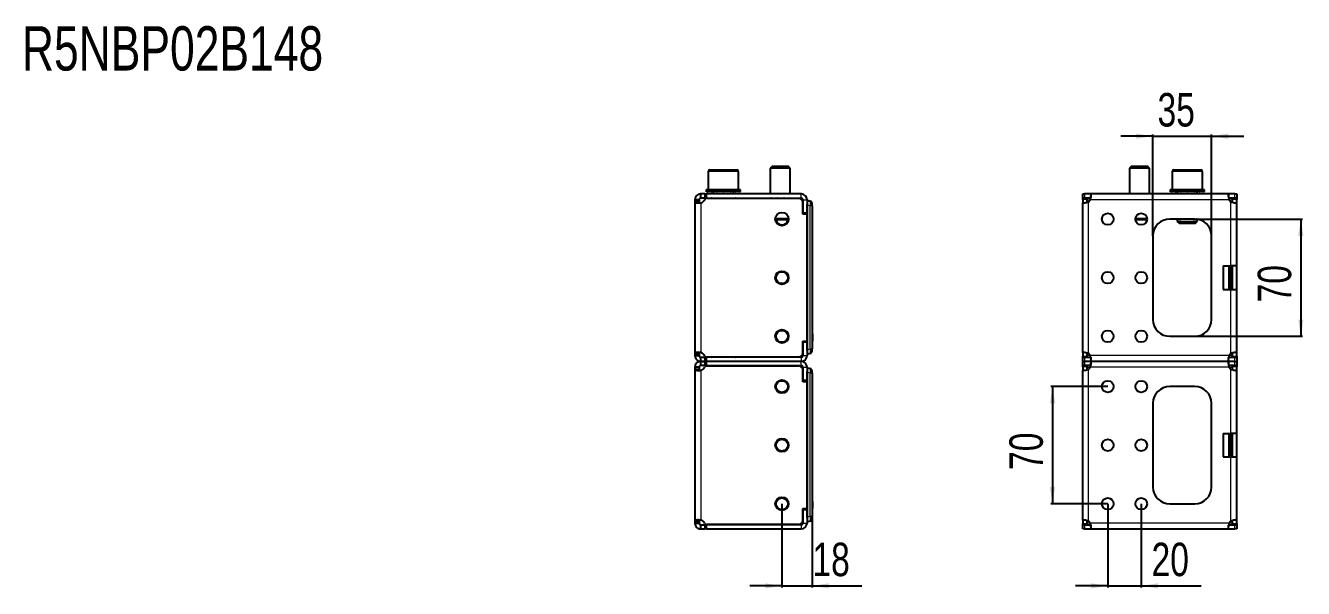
# Model space of a CAD drawing. Header units: millimetres. Extents: x 0 to 3941, y -608 to 590.
# Drawn here: x 1909 to 2673, y 254 to 590 of the extents above; entities that cross this region are included whole.
import ezdxf

# ---------------------------------------------------------------- set-up
doc = ezdxf.new("R2010")
doc.units = ezdxf.units.MM
doc.layers.add('FORMAT', color=7, linetype='Continuous')
doc.styles.add('SLDTEXTSTYLE0', font='TXT', dxfattribs={"width": 0.75})
doc.dimstyles.new('SLDDIMSTYLE0', dxfattribs={"dimtxt": 20, "dimasz": 10, "dimexe": 0, "dimexo": 0.0625, "dimgap": 5, "dimtad": 2, "dimdec": 1, "dimrnd": 1e-09, "dimzin": 12, "dimdsep": 46, "dimtxsty": 'SLDTEXTSTYLE0', "dimsah": 1, "dimcen": 0.09, "dimadec": 0, "dimazin": 3, "dimtfac": 1, "dimtofl": 0, "dimtmove": 0, "dimatfit": 3, "dimfxl": 0, "dimfrac": 2, "dimtolj": 1, "dimtzin": 12, "dimarcsym": 0})
doc.dimstyles.new('SLDDIMSTYLE1', dxfattribs={"dimtxt": 20, "dimasz": 10, "dimexe": 0, "dimexo": 0.0625, "dimgap": 5, "dimtad": 2, "dimdec": 1, "dimrnd": 1e-09, "dimzin": 12, "dimdsep": 46, "dimtxsty": 'SLDTEXTSTYLE0', "dimsah": 1, "dimcen": 0.09, "dimadec": 0, "dimazin": 3, "dimtfac": 1, "dimtmove": 0, "dimatfit": 0, "dimfxl": 0, "dimfrac": 2, "dimtolj": 1, "dimtzin": 12, "dimarcsym": 0})

# ---------------------------------------------------------------- blocks, each defined once
blk = doc.blocks.new('_D_4')
at = {"layer": 'FORMAT'}
for p, q in [((2360.97, 304.38), (2360.97, 254.38)), ((2378.97, 299.63), (2378.97, 254.38)), ((2360.97, 255.38), (2341.73, 255.38)), ((2360.97, 255.38), (2378.97, 255.38)), ((2378.97, 255.38), (2408.74, 255.38))]:
    blk.add_line(p, q, dxfattribs=at)
for points in [[(2360.97, 255.38), (2350.97, 256.92), (2350.97, 253.85)], [(2378.97, 255.38), (2388.97, 253.85), (2388.97, 256.92)]]:
    blk.add_solid(points, dxfattribs=at)
at = {"layer": 'FORMAT', "insert": (2379.19, 281.17), "char_height": 20, "attachment_point": 1, "style": 'SLDTEXTSTYLE0'}
blk.add_mtext('18', dxfattribs=at)
blk = doc.blocks.new('_D_7')
at = {"layer": 'FORMAT'}
for p, q in [((2607.63, 474.39), (2671.97, 474.39)), ((2670.97, 474.39), (2670.97, 404.39)), ((2607.63, 404.39), (2671.97, 404.39))]:
    blk.add_line(p, q, dxfattribs=at)
for points in [[(2670.97, 474.39), (2669.43, 464.39), (2672.51, 464.39)], [(2670.97, 404.39), (2672.51, 414.39), (2669.43, 414.39)]]:
    blk.add_solid(points, dxfattribs=at)
at = {"layer": 'FORMAT', "insert": (2645.19, 424.61), "char_height": 20, "attachment_point": 1, "rotation": 90, "style": 'SLDTEXTSTYLE0'}
blk.add_mtext('70', dxfattribs=at)
blk = doc.blocks.new('_D_8')
at = {"layer": 'FORMAT'}
for p, q in [((2582.62, 523.89), (2563.39, 523.89)), ((2582.62, 464.4), (2582.62, 524.89)), ((2582.62, 523.89), (2617.62, 523.89)), ((2617.62, 464.4), (2617.62, 524.89)), ((2617.62, 523.89), (2636.85, 523.89))]:
    blk.add_line(p, q, dxfattribs=at)
for points in [[(2582.62, 523.89), (2572.62, 525.43), (2572.62, 522.35)], [(2617.62, 523.89), (2627.62, 522.35), (2627.62, 525.43)]]:
    blk.add_solid(points, dxfattribs=at)
at = {"layer": 'FORMAT', "insert": (2585.34, 549.67), "char_height": 20, "attachment_point": 1, "style": 'SLDTEXTSTYLE0'}
blk.add_mtext('35', dxfattribs=at)
blk = doc.blocks.new('_D_9')
at = {"layer": 'FORMAT'}
for p, q in [((2555.62, 304.38), (2555.62, 254.38)), ((2575.62, 304.38), (2575.62, 254.38)), ((2555.62, 255.38), (2536.39, 255.38)), ((2555.62, 255.38), (2575.62, 255.38)), ((2575.62, 255.38), (2611.33, 255.38))]:
    blk.add_line(p, q, dxfattribs=at)
for points in [[(2555.62, 255.38), (2545.62, 256.92), (2545.62, 253.85)], [(2575.62, 255.38), (2585.62, 253.85), (2585.62, 256.92)]]:
    blk.add_solid(points, dxfattribs=at)
at = {"layer": 'FORMAT', "insert": (2581.78, 281.17), "char_height": 20, "attachment_point": 1, "style": 'SLDTEXTSTYLE0'}
blk.add_mtext('20', dxfattribs=at)
blk = doc.blocks.new('_D_10')
at = {"layer": 'FORMAT'}
for p, q in [((2555.61, 374.39), (2521.61, 374.39)), ((2522.61, 374.39), (2522.61, 304.39)), ((2555.61, 304.39), (2521.61, 304.39))]:
    blk.add_line(p, q, dxfattribs=at)
for points in [[(2522.61, 374.39), (2521.07, 364.39), (2524.15, 364.39)], [(2522.61, 304.39), (2524.15, 314.39), (2521.07, 314.39)]]:
    blk.add_solid(points, dxfattribs=at)
at = {"layer": 'FORMAT', "insert": (2496.83, 324.61), "char_height": 20, "attachment_point": 1, "rotation": 90, "style": 'SLDTEXTSTYLE0'}
blk.add_mtext('70', dxfattribs=at)

msp = doc.modelspace()

# ---------------------------------------------------------------- linework, layer by layer
at = {"color": 7, "linetype": 'Continuous', "lineweight": 25}
for p, q in [((2317.97, 503.89), (2333.97, 503.89)), ((2355.04, 505.89), (2353.97, 504.82)), ((2353.97, 504.82), (2353.97, 489.39)), ((2365.97, 504.82), (2353.97, 504.82)), ((2364.89, 505.89), (2355.04, 505.89)), ((2365.97, 504.82), (2364.89, 505.89)), ((2365.97, 489.39), (2365.97, 504.82)), ((2569.69, 505.89), (2568.62, 504.82)), ((2568.62, 504.82), (2568.62, 489.39)), ((2580.62, 504.82), (2568.62, 504.82)), ((2579.54, 505.89), (2569.69, 505.89)), ((2580.62, 504.82), (2579.54, 505.89)), ((2580.62, 489.39), (2580.62, 504.82)), ((2595.12, 503.89), (2602.93, 503.89)), ((2602.93, 503.89), (2611.12, 503.89)), ((2316.97, 502.89), (2316.97, 491.89)), ((2334.97, 491.89), (2334.97, 502.89)), ((2594.12, 502.89), (2594.12, 491.89)), ((2612.12, 491.89), (2612.12, 502.89)), ((2312.47, 486.89), (2312.47, 489.39)), ((2314.87, 489.39), (2312.47, 489.39)), ((2314.87, 489.39), (2314.87, 486.89)), ((2314.87, 489.39), (2315.87, 489.39)), ((2315.72, 491.89), (2315.72, 490.89)), ((2315.72, 491.89), (2315.72, 491.64)), ((2316.52, 491.89), (2315.72, 491.89)), ((2315.72, 491.89), (2315.72, 491.89)), ((2315.72, 490.89), (2315.72, 491.14)), ((2316.52, 490.89), (2315.72, 490.89)), ((2315.72, 490.89), (2315.72, 490.89)), ((2372.47, 489.39), (2315.87, 489.39)), ((2316.52, 491.89), (2316.62, 491.89)), ((2316.52, 490.89), (2316.62, 490.89)), ((2316.62, 491.89), (2316.62, 491.64)), ((2318.75, 491.89), (2316.62, 491.89)), ((2316.62, 490.89), (2316.62, 491.14)), ((2318.75, 490.89), (2316.62, 490.89)), ((2318.75, 491.89), (2318.93, 491.89)), ((2318.75, 490.89), (2318.93, 490.89)), ((2318.93, 491.89), (2318.93, 491.64)), ((2322.09, 491.89), (2318.93, 491.89)), ((2318.93, 490.89), (2318.93, 491.14)), ((2322.09, 490.89), (2318.93, 490.89)), ((2319.97, 490.89), (2319.97, 489.39)), ((2322.09, 491.89), (2322.32, 491.89)), ((2322.09, 490.89), (2322.32, 490.89)), ((2322.32, 491.89), (2322.32, 491.64)), ((2326.02, 491.89), (2322.32, 491.89)), ((2322.32, 490.89), (2322.32, 491.14)), ((2326.02, 490.89), (2322.32, 490.89)), ((2326.02, 491.89), (2326.11, 491.89)), ((2326.02, 490.89), (2326.19, 490.89)), ((2326.19, 490.89), (2326.27, 490.89)), ((2326.23, 491.89), (2326.27, 491.89)), ((2326.27, 491.89), (2326.27, 491.64)), ((2329.94, 491.89), (2326.27, 491.89)), ((2326.27, 490.89), (2326.27, 491.14)), ((2329.94, 490.89), (2326.27, 490.89)), ((2329.94, 491.89), (2330.17, 491.89)), ((2329.94, 490.89), (2330.17, 490.89)), ((2330.17, 491.89), (2330.17, 491.64)), ((2333.25, 491.89), (2330.17, 491.89)), ((2330.17, 490.89), (2330.17, 491.14)), ((2333.25, 490.89), (2330.17, 490.89)), ((2331.97, 489.39), (2331.97, 490.89)), ((2333.25, 491.89), (2333.42, 491.89)), ((2333.25, 490.89), (2333.42, 490.89)), ((2333.42, 491.89), (2333.42, 491.64)), ((2335.46, 491.89), (2333.42, 491.89)), ((2333.42, 490.89), (2333.42, 491.14)), ((2335.46, 490.89), (2333.42, 490.89)), ((2335.46, 491.89), (2335.55, 491.89)), ((2335.46, 490.89), (2335.55, 490.89)), ((2335.55, 491.89), (2335.55, 491.64)), ((2336.22, 491.89), (2335.55, 491.89)), ((2335.55, 490.89), (2335.55, 491.14)), ((2336.22, 490.89), (2335.55, 490.89)), ((2336.22, 490.89), (2336.22, 491.89)), ((2540.62, 486.89), (2540.62, 489.39)), ((2540.62, 489.39), (2541.73, 489.39)), ((2545.45, 489.39), (2541.73, 489.39)), ((2627.78, 489.39), (2545.45, 489.39)), ((2545.45, 489.39), (2545.45, 487.18)), ((2592.87, 491.89), (2592.87, 490.89)), ((2592.87, 491.89), (2592.87, 491.64)), ((2593.7, 491.89), (2592.87, 491.89)), ((2592.87, 491.89), (2592.87, 491.89)), ((2592.87, 490.89), (2592.87, 491.14)), ((2593.7, 490.89), (2592.87, 490.89)), ((2592.87, 490.89), (2592.87, 490.89)), ((2593.7, 491.89), (2593.8, 491.89)), ((2593.7, 490.89), (2593.8, 490.89)), ((2593.8, 491.89), (2593.8, 491.64)), ((2595.97, 491.89), (2593.8, 491.89)), ((2593.8, 490.89), (2593.8, 491.14)), ((2595.97, 490.89), (2593.8, 490.89)), ((2595.97, 491.89), (2596.15, 491.89)), ((2595.97, 490.89), (2596.15, 490.89)), ((2596.15, 491.89), (2596.15, 491.64)), ((2599.33, 491.89), (2596.15, 491.89)), ((2596.15, 490.89), (2596.15, 491.14)), ((2599.33, 490.89), (2596.15, 490.89)), ((2597.12, 490.89), (2597.12, 489.39)), ((2599.33, 491.89), (2599.56, 491.89)), ((2599.33, 490.89), (2599.56, 490.89)), ((2599.56, 491.89), (2599.56, 491.64)), ((2603.26, 491.89), (2599.56, 491.89)), ((2599.56, 490.89), (2599.56, 491.14)), ((2603.26, 490.89), (2599.56, 490.89)), ((2603.26, 491.89), (2603.34, 491.89)), ((2603.26, 490.89), (2603.41, 490.89)), ((2603.41, 490.89), (2603.51, 490.89)), ((2603.46, 491.89), (2603.51, 491.89)), ((2603.51, 491.89), (2603.51, 491.64)), ((2607.17, 491.89), (2603.51, 491.89)), ((2603.51, 490.89), (2603.51, 491.14)), ((2607.17, 490.89), (2603.51, 490.89)), ((2607.17, 491.89), (2607.4, 491.89)), ((2607.17, 490.89), (2607.4, 490.89)), ((2607.4, 491.89), (2607.4, 491.64)), ((2610.47, 491.89), (2607.4, 491.89)), ((2607.4, 490.89), (2607.4, 491.14)), ((2610.47, 490.89), (2607.4, 490.89)), ((2609.12, 489.39), (2609.12, 490.89)), ((2610.47, 491.89), (2610.64, 491.89)), ((2610.47, 490.89), (2610.64, 490.89)), ((2610.64, 491.89), (2610.64, 491.64)), ((2612.64, 491.89), (2610.64, 491.89)), ((2610.64, 490.89), (2610.64, 491.14)), ((2612.64, 490.89), (2610.64, 490.89)), ((2612.64, 491.89), (2612.73, 491.89)), ((2612.64, 490.89), (2612.73, 490.89)), ((2612.73, 491.89), (2612.73, 491.64)), ((2613.37, 491.89), (2612.73, 491.89)), ((2612.73, 490.89), (2612.73, 491.14)), ((2613.37, 490.89), (2612.73, 490.89)), ((2613.37, 490.89), (2613.37, 491.89)), ((2627.78, 489.39), (2627.78, 486.89)), ((2631.51, 489.39), (2627.78, 489.39)), ((2631.51, 489.39), (2632.62, 489.39)), ((2632.62, 489.39), (2632.62, 486.89)), ((2311.47, 485.89), (2308.97, 485.89)), ((2308.97, 485.89), (2308.97, 484.67)), ((2308.97, 484.67), (2308.97, 394.11)), ((2311.47, 484.67), (2308.97, 484.67)), ((2311.47, 485.89), (2311.47, 484.67)), ((2314.87, 486.89), (2312.47, 486.89)), ((2315.87, 486.89), (2314.87, 486.89)), ((2315.87, 486.89), (2372.47, 486.89)), ((2315.89, 486.79), (2370.87, 486.79)), ((2349.72, 486.89), (2349.72, 486.79)), ((2350.01, 486.89), (2350.01, 486.79)), ((2351.7, 486.89), (2351.7, 486.79)), ((2354.64, 486.89), (2354.64, 486.79)), ((2358.4, 486.89), (2358.4, 486.79)), ((2362.39, 486.89), (2362.39, 486.79)), ((2366.02, 486.89), (2366.02, 486.79)), ((2368.72, 486.89), (2368.72, 486.79)), ((2370.1, 486.89), (2370.1, 486.79)), ((2370.22, 486.79), (2370.22, 486.89)), ((2373.37, 477.29), (2373.37, 484.29)), ((2373.47, 485.89), (2373.47, 477.94)), ((2375.97, 485.89), (2375.97, 477.94)), ((2375.97, 485.64), (2376.17, 485.64)), ((2375.97, 395.92), (2375.97, 483.37)), ((2376.17, 485.64), (2377.85, 485.19)), ((2376.17, 396.54), (2376.17, 482.74)), ((2378.97, 482.29), (2378.97, 483.74)), ((2378.97, 482.29), (2378.97, 407.84)), ((2541.73, 486.89), (2540.62, 486.89)), ((2540.62, 486.89), (2540.62, 486.79)), ((2540.62, 486.79), (2543.12, 486.79)), ((2540.62, 486.18), (2540.62, 486.79)), ((2540.62, 486.18), (2540.62, 484.12)), ((2540.62, 394.67), (2540.62, 484.12)), ((2540.62, 484.12), (2541.71, 484.12)), ((2545.45, 486.89), (2541.73, 486.89)), ((2543.12, 486.79), (2543.12, 486.18)), ((2543.12, 486.18), (2543.12, 484.36)), ((2631.51, 486.89), (2627.78, 486.89)), ((2630.12, 486.79), (2632.62, 486.79)), ((2630.12, 486.18), (2630.12, 486.79)), ((2630.12, 484.34), (2630.12, 486.18)), ((2632.62, 486.89), (2631.51, 486.89)), ((2632.62, 486.79), (2632.62, 486.89)), ((2632.62, 486.79), (2632.62, 486.18)), ((2632.62, 484.12), (2632.62, 486.18)), ((2632.62, 446.39), (2632.62, 484.12)), ((2364.93, 473.89), (2357, 473.89)), ((2373.37, 478.87), (2373.47, 478.66)), ((2375.97, 477.29), (2373.37, 477.29)), ((2375.97, 477.94), (2373.47, 477.94)), ((2375.97, 477.29), (2375.97, 401.49)), ((2579.08, 473.89), (2572.15, 473.89)), ((2607.62, 474.39), (2592.62, 474.39)), ((2594.29, 474.29), (2594.27, 474.29)), ((2594.29, 474.29), (2594.29, 474.29)), ((2594.39, 474.29), (2594.29, 474.29)), ((2594.39, 474.39), (2594.39, 474.29)), ((2597.64, 474.29), (2594.39, 474.29)), ((2597.12, 474.29), (2597.12, 472.97)), ((2597.64, 474.29), (2599.54, 474.29)), ((2600.09, 474.29), (2599.54, 474.29)), ((2606.14, 474.29), (2600.09, 474.29)), ((2606.69, 474.29), (2606.14, 474.29)), ((2606.69, 474.29), (2608.59, 474.29)), ((2609.03, 474.29), (2608.59, 474.29)), ((2609.12, 472.97), (2609.12, 474.28)), ((2597.12, 472.97), (2598.19, 471.89)), ((2597.12, 472.97), (2602.98, 472.97)), ((2598.19, 471.89), (2603, 471.89)), ((2602.98, 472.97), (2609.12, 472.97)), ((2603, 471.89), (2608.04, 471.89)), ((2608.04, 471.89), (2609.12, 472.97)), ((2582.62, 464.39), (2582.62, 414.39)), ((2617.62, 414.39), (2617.62, 464.39)), ((2624.62, 446.39), (2629.12, 446.39)), ((2624.62, 446.39), (2624.62, 432.39)), ((2632.62, 446.39), (2629.12, 446.39)), ((2630.12, 432.39), (2630.12, 446.39)), ((2632.62, 432.39), (2632.62, 446.39)), ((2624.62, 432.39), (2629.12, 432.39)), ((2629.12, 432.39), (2632.62, 432.39)), ((2632.62, 394.67), (2632.62, 432.39)), ((2378.97, 407.84), (2378.97, 399.64)), ((2379.17, 405.9), (2378.97, 405.9)), ((2379.17, 405.86), (2378.97, 405.86)), ((2379.17, 405.84), (2378.97, 405.84)), ((2379.17, 405.4), (2379.17, 402.08)), ((2373.37, 401.49), (2375.97, 401.49)), ((2373.37, 394.49), (2373.37, 401.49)), ((2373.37, 400.41), (2373.47, 400.63)), ((2373.47, 400.84), (2373.47, 392.89)), ((2375.97, 400.84), (2373.47, 400.84)), ((2375.97, 400.84), (2375.97, 392.89)), ((2379.17, 401.64), (2378.97, 401.64)), ((2379.17, 401.59), (2378.97, 401.59)), ((2378.97, 399.64), (2378.97, 396.99)), ((2378.97, 395.54), (2378.97, 396.99)), ((2592.62, 404.39), (2607.62, 404.39)), ((2308.97, 394.11), (2311.47, 394.11)), ((2308.97, 394.11), (2308.97, 392.89)), ((2308.97, 392.89), (2311.47, 392.89)), ((2311.47, 394.11), (2311.47, 392.89)), ((2312.47, 389.39), (2312.47, 391.89)), ((2312.47, 391.89), (2314.87, 391.89)), ((2312.47, 386.89), (2312.47, 389.39)), ((2314.87, 389.39), (2312.47, 389.39)), ((2312.47, 389.39), (2314.87, 389.39)), ((2314.87, 391.89), (2314.87, 389.39)), ((2314.87, 391.89), (2315.87, 391.89)), ((2314.87, 389.39), (2314.87, 386.89)), ((2314.87, 389.39), (2315.87, 389.39)), ((2372.47, 391.89), (2315.87, 391.89)), ((2372.47, 389.39), (2315.87, 389.39)), ((2370.87, 391.99), (2315.89, 391.99)), ((2376.17, 393.64), (2375.97, 393.64)), ((2377.85, 394.09), (2376.17, 393.64)), ((2540.62, 394.67), (2540.62, 392.6)), ((2540.62, 391.99), (2540.62, 392.6)), ((2543.12, 391.99), (2540.62, 391.99)), ((2540.62, 391.99), (2540.62, 391.89)), ((2540.62, 389.39), (2540.62, 391.89)), ((2540.62, 391.89), (2541.73, 391.89)), ((2540.62, 386.89), (2540.62, 389.39)), ((2540.62, 389.39), (2541.73, 389.39)), ((2541.73, 391.89), (2545.45, 391.89)), ((2545.45, 389.39), (2541.73, 389.39)), ((2543.12, 394.44), (2543.12, 392.6)), ((2543.12, 392.6), (2543.12, 391.99)), ((2545.45, 391.89), (2545.45, 389.39)), ((2627.78, 389.39), (2545.45, 389.39)), ((2545.45, 389.39), (2545.45, 387.18)), ((2627.78, 391.89), (2631.51, 391.89)), ((2627.78, 389.39), (2627.78, 391.61)), ((2627.78, 389.39), (2627.78, 386.89)), ((2631.51, 389.39), (2627.78, 389.39)), ((2630.12, 392.6), (2630.12, 394.42)), ((2630.12, 391.99), (2630.12, 392.6)), ((2632.62, 391.99), (2630.12, 391.99)), ((2631.51, 391.89), (2632.62, 391.89)), ((2631.51, 389.39), (2632.62, 389.39)), ((2632.62, 394.67), (2631.52, 394.67)), ((2632.62, 392.6), (2632.62, 394.67)), ((2632.62, 392.6), (2632.62, 391.99)), ((2632.62, 391.89), (2632.62, 391.99)), ((2632.62, 391.89), (2632.62, 389.39)), ((2632.62, 389.39), (2632.62, 386.89)), ((2311.47, 385.89), (2308.97, 385.89)), ((2308.97, 385.89), (2308.97, 384.67)), ((2308.97, 384.67), (2308.97, 294.11)), ((2311.47, 384.67), (2308.97, 384.67)), ((2311.47, 385.89), (2311.47, 384.67)), ((2314.87, 386.89), (2312.47, 386.89)), ((2315.87, 386.89), (2314.87, 386.89)), ((2315.87, 386.89), (2372.47, 386.89)), ((2315.89, 386.79), (2370.87, 386.79)), ((2373.37, 377.29), (2373.37, 384.29)), ((2373.47, 385.89), (2373.47, 377.94)), ((2375.97, 385.89), (2375.97, 377.94)), ((2375.97, 385.64), (2376.17, 385.64)), ((2375.97, 295.92), (2375.97, 383.37)), ((2376.17, 385.64), (2377.85, 385.19)), ((2376.17, 296.54), (2376.17, 382.74)), ((2378.97, 382.29), (2378.97, 383.74)), ((2378.97, 382.29), (2378.97, 307.84)), ((2541.73, 386.89), (2540.62, 386.89)), ((2540.62, 386.89), (2540.62, 386.79)), ((2540.62, 386.79), (2543.12, 386.79)), ((2540.62, 386.18), (2540.62, 386.79)), ((2540.62, 386.18), (2540.62, 384.12)), ((2540.62, 294.67), (2540.62, 384.12)), ((2540.62, 384.12), (2541.71, 384.12)), ((2545.45, 386.89), (2541.73, 386.89)), ((2543.12, 386.79), (2543.12, 386.18)), ((2543.12, 386.18), (2543.12, 384.36)), ((2631.51, 386.89), (2627.78, 386.89)), ((2630.12, 386.79), (2632.62, 386.79)), ((2630.12, 386.18), (2630.12, 386.79)), ((2630.12, 384.34), (2630.12, 386.18)), ((2632.62, 386.89), (2631.51, 386.89)), ((2632.62, 386.79), (2632.62, 386.89)), ((2632.62, 386.79), (2632.62, 386.18)), ((2632.62, 384.12), (2632.62, 386.18)), ((2632.62, 346.39), (2632.62, 384.12)), ((2373.37, 378.87), (2373.47, 378.66)), ((2375.97, 377.29), (2373.37, 377.29)), ((2375.97, 377.94), (2373.47, 377.94)), ((2375.97, 377.29), (2375.97, 301.49)), ((2607.62, 374.39), (2592.62, 374.39)), ((2582.62, 364.39), (2582.62, 314.39)), ((2617.62, 314.39), (2617.62, 364.39)), ((2624.62, 346.39), (2629.12, 346.39)), ((2624.62, 346.39), (2624.62, 332.39)), ((2632.62, 346.39), (2629.12, 346.39)), ((2630.12, 332.39), (2630.12, 346.39)), ((2632.62, 332.39), (2632.62, 346.39)), ((2624.62, 332.39), (2629.12, 332.39)), ((2629.12, 332.39), (2632.62, 332.39)), ((2632.62, 294.67), (2632.62, 332.39)), ((2378.97, 307.84), (2378.97, 299.64)), ((2379.17, 305.9), (2378.97, 305.9)), ((2379.17, 305.86), (2378.97, 305.86)), ((2379.17, 305.84), (2378.97, 305.84)), ((2379.17, 305.4), (2379.17, 302.08)), ((2373.37, 301.49), (2375.97, 301.49)), ((2373.37, 294.49), (2373.37, 301.49)), ((2373.37, 300.41), (2373.47, 300.63)), ((2373.47, 300.84), (2373.47, 292.89)), ((2375.97, 300.84), (2373.47, 300.84)), ((2375.97, 300.84), (2375.97, 292.89)), ((2379.17, 301.64), (2378.97, 301.64)), ((2379.17, 301.59), (2378.97, 301.59)), ((2378.97, 299.64), (2378.97, 296.99)), ((2592.62, 304.39), (2607.62, 304.39)), ((2308.97, 294.11), (2311.47, 294.11)), ((2308.97, 294.11), (2308.97, 292.89)), ((2308.97, 292.89), (2311.47, 292.89)), ((2311.47, 294.11), (2311.47, 292.89)), ((2312.47, 289.39), (2312.47, 291.89)), ((2312.47, 291.89), (2314.87, 291.89)), ((2314.87, 291.89), (2314.87, 289.39)), ((2314.87, 291.89), (2315.87, 291.89)), ((2372.47, 291.89), (2315.87, 291.89)), ((2370.87, 291.99), (2315.89, 291.99)), ((2376.17, 293.64), (2375.97, 293.64)), ((2377.85, 294.09), (2376.17, 293.64)), ((2378.97, 295.54), (2378.97, 296.99)), ((2540.62, 294.67), (2540.62, 292.6)), ((2540.62, 291.99), (2540.62, 292.6)), ((2543.12, 291.99), (2540.62, 291.99)), ((2540.62, 291.99), (2540.62, 291.89)), ((2540.62, 289.39), (2540.62, 291.89)), ((2540.62, 291.89), (2541.73, 291.89)), ((2541.73, 291.89), (2545.45, 291.89)), ((2543.12, 294.44), (2543.12, 292.6)), ((2543.12, 292.6), (2543.12, 291.99)), ((2545.45, 291.89), (2545.45, 289.39)), ((2627.78, 291.89), (2631.51, 291.89)), ((2627.78, 289.39), (2627.78, 291.61)), ((2630.12, 292.6), (2630.12, 294.42)), ((2630.12, 291.99), (2630.12, 292.6)), ((2632.62, 291.99), (2630.12, 291.99)), ((2631.51, 291.89), (2632.62, 291.89)), ((2632.62, 294.67), (2631.52, 294.67)), ((2632.62, 292.6), (2632.62, 294.67)), ((2632.62, 292.6), (2632.62, 291.99)), ((2632.62, 291.89), (2632.62, 291.99)), ((2632.62, 291.89), (2632.62, 289.39)), ((2312.47, 289.39), (2314.87, 289.39)), ((2315.87, 289.39), (2314.87, 289.39)), ((2315.87, 289.39), (2372.47, 289.39)), ((2541.73, 289.39), (2540.62, 289.39)), ((2541.73, 289.39), (2545.45, 289.39)), ((2545.45, 289.39), (2627.78, 289.39)), ((2627.78, 289.39), (2631.51, 289.39)), ((2632.62, 289.39), (2631.51, 289.39))]:
    msp.add_line(p, q, dxfattribs=at)
at = {"color": 8, "linetype": 'Continuous', "lineweight": 18}
for p, q in [((2334.97, 502.89), (2316.97, 502.89)), ((2602.91, 502.89), (2594.12, 502.89)), ((2612.12, 502.89), (2602.91, 502.89)), ((2315.87, 489.39), (2315.87, 486.89)), ((2372.47, 486.89), (2372.47, 489.39)), ((2541.73, 489.39), (2541.73, 486.89)), ((2631.51, 486.89), (2631.51, 489.39)), ((2312.47, 484.12), (2312.47, 394.67)), ((2373.47, 485.89), (2375.97, 485.89)), ((2377.85, 482.29), (2376.17, 482.74)), ((2377.85, 396.99), (2377.85, 482.29)), ((2378.97, 482.29), (2377.85, 482.29)), ((2543.12, 486.18), (2540.62, 486.18)), ((2543.12, 485.89), (2545.2, 485.89)), ((2544.12, 394.11), (2544.12, 484.67)), ((2628.03, 485.89), (2545.2, 485.89)), ((2628.03, 485.89), (2630.12, 485.89)), ((2629.12, 446.39), (2629.12, 484.67)), ((2632.62, 486.18), (2630.12, 486.18)), ((2357, 474.89), (2364.93, 474.89)), ((2375.77, 477.29), (2375.77, 477.94)), ((2572.15, 474.89), (2579.08, 474.89)), ((2599.54, 474.39), (2599.54, 474.29)), ((2600.09, 474.39), (2600.09, 474.29)), ((2606.14, 474.39), (2606.14, 474.29)), ((2606.69, 474.39), (2606.69, 474.29)), ((2627.92, 432.39), (2627.92, 446.39)), ((2628.12, 446.39), (2628.12, 432.39)), ((2628.23, 432.39), (2628.23, 446.39)), ((2628.43, 446.39), (2628.43, 432.39)), ((2629.31, 432.39), (2629.31, 446.39)), ((2629.51, 446.39), (2629.51, 432.39)), ((2629.61, 432.39), (2629.61, 446.39)), ((2629.81, 446.39), (2629.81, 432.39)), ((2629.12, 394.11), (2629.12, 432.39)), ((2379.17, 405.4), (2378.97, 405.4)), ((2375.77, 400.84), (2375.77, 401.49)), ((2376.17, 396.54), (2377.85, 396.99)), ((2377.85, 396.99), (2378.97, 396.99)), ((2379.17, 402.08), (2378.97, 402.08)), ((2315.87, 391.89), (2315.87, 389.39)), ((2315.87, 389.39), (2315.87, 386.89)), ((2372.47, 391.89), (2372.47, 389.39)), ((2372.47, 386.89), (2372.47, 389.39)), ((2373.47, 392.89), (2375.97, 392.89)), ((2540.62, 392.6), (2543.12, 392.6)), ((2541.73, 391.89), (2541.73, 389.39)), ((2541.73, 389.39), (2541.73, 386.89)), ((2545.2, 392.89), (2543.12, 392.89)), ((2628.03, 392.89), (2545.2, 392.89)), ((2630.12, 392.89), (2628.03, 392.89)), ((2630.12, 392.6), (2632.62, 392.6)), ((2631.51, 389.39), (2631.51, 391.89)), ((2631.51, 386.89), (2631.51, 389.39)), ((2312.47, 384.12), (2312.47, 294.67)), ((2373.47, 385.89), (2375.97, 385.89)), ((2377.85, 382.29), (2376.17, 382.74)), ((2377.85, 296.99), (2377.85, 382.29)), ((2378.97, 382.29), (2377.85, 382.29)), ((2543.12, 386.18), (2540.62, 386.18)), ((2543.12, 385.89), (2545.2, 385.89)), ((2544.12, 294.11), (2544.12, 384.67)), ((2628.03, 385.89), (2545.2, 385.89)), ((2628.03, 385.89), (2630.12, 385.89)), ((2629.12, 346.39), (2629.12, 384.67)), ((2632.62, 386.18), (2630.12, 386.18)), ((2375.77, 377.29), (2375.77, 377.94)), ((2627.92, 332.39), (2627.92, 346.39)), ((2628.12, 346.39), (2628.12, 332.39)), ((2628.23, 332.39), (2628.23, 346.39)), ((2628.43, 346.39), (2628.43, 332.39)), ((2629.31, 332.39), (2629.31, 346.39)), ((2629.51, 346.39), (2629.51, 332.39)), ((2629.61, 332.39), (2629.61, 346.39)), ((2629.81, 346.39), (2629.81, 332.39)), ((2629.12, 294.11), (2629.12, 332.39)), ((2379.17, 305.4), (2378.97, 305.4)), ((2375.77, 300.84), (2375.77, 301.49)), ((2379.17, 302.08), (2378.97, 302.08)), ((2315.87, 291.89), (2315.87, 289.39)), ((2372.47, 291.89), (2372.47, 289.39)), ((2373.47, 292.89), (2375.97, 292.89)), ((2376.17, 296.54), (2377.85, 296.99)), ((2377.85, 296.99), (2378.97, 296.99)), ((2540.62, 292.6), (2543.12, 292.6)), ((2541.73, 291.89), (2541.73, 289.39)), ((2545.2, 292.89), (2543.12, 292.89)), ((2628.03, 292.89), (2545.2, 292.89)), ((2630.12, 292.89), (2628.03, 292.89)), ((2630.12, 292.6), (2632.62, 292.6)), ((2631.51, 289.39), (2631.51, 291.89))]:
    msp.add_line(p, q, dxfattribs=at)
at = {"color": 7, "linetype": 'Continuous', "lineweight": 25}
for centre, radius in [((2360.97, 474.39), 4), ((2555.62, 474.39), 3.5), ((2575.62, 474.39), 3.5), ((2360.97, 439.39), 4), ((2360.97, 439.39), 3.5), ((2555.62, 439.39), 3.5), ((2575.62, 439.39), 3.5), ((2360.97, 404.39), 4), ((2360.97, 404.39), 3.5), ((2555.62, 404.39), 3.5), ((2575.62, 404.39), 3.5), ((2360.97, 374.39), 4), ((2360.97, 374.39), 3.5), ((2555.62, 374.39), 3.5), ((2575.62, 374.39), 3.5), ((2360.97, 339.39), 4), ((2360.97, 339.39), 3.5), ((2555.62, 339.39), 3.5), ((2575.62, 339.39), 3.5), ((2360.97, 304.39), 4), ((2360.97, 304.39), 3.5), ((2555.62, 304.39), 3.5), ((2575.62, 304.39), 3.5)]:
    msp.add_circle(centre, radius, dxfattribs=at)
for centre, radius, start, end in [((2317.97, 502.89), 1, 90, 180), ((2333.97, 502.89), 1, 0, 90), ((2595.12, 502.89), 1, 90, 180), ((2611.12, 502.89), 1, 0, 90), ((2372.47, 485.89), 3.5, 360, 90), ((2311.74, 487.54), 3.5, 281.89481, 337.11462), ((2315.89, 485.79), 1, 90, 157.11462), ((2318.62, 486.54), 0.35, 45.58469, 90), ((2333.32, 486.54), 0.35, 90, 134.41531), ((2370.87, 484.29), 2.5, 360, 90), ((2372.47, 485.89), 1, 360, 90), ((2377.47, 483.74), 1.5, 0, 75), ((2542.12, 487.54), 3.5, 304.8499, 331.87293), ((2631.12, 487.54), 3.5, 208.12707, 235.1501), ((2360.97, 474.39), 3.5, 188.21321, 351.78679), ((2592.62, 464.39), 10, 90, 180), ((2607.62, 464.39), 10, 0, 90), ((2592.62, 414.39), 10, 180, 270), ((2607.62, 414.39), 10, 270, 0), ((2311.74, 391.24), 3.5, 22.88538, 78.10519), ((2315.89, 392.99), 1, 202.88538, 270), ((2318.62, 392.24), 0.35, 270, 314.41531), ((2333.32, 392.24), 0.35, 225.58469, 270), ((2370.87, 394.49), 2.5, 270, 0), ((2372.47, 392.89), 3.5, 270, 0), ((2372.47, 392.89), 1, 270, 0), ((2372.47, 385.89), 3.5, 360, 90), ((2377.47, 395.54), 1.5, 285, 0), ((2542.12, 391.24), 3.5, 28.12707, 55.1501), ((2631.12, 391.24), 3.5, 124.8499, 151.87293), ((2311.74, 387.54), 3.5, 281.89481, 337.11462), ((2315.89, 385.79), 1, 90, 157.11462), ((2318.62, 386.54), 0.35, 45.58469, 90), ((2333.32, 386.54), 0.35, 90, 134.41531), ((2370.87, 384.29), 2.5, 360, 90), ((2372.47, 385.89), 1, 360, 90), ((2377.47, 383.74), 1.5, 0, 75), ((2542.12, 387.54), 3.5, 304.8499, 331.87293), ((2631.12, 387.54), 3.5, 208.12707, 235.1501), ((2592.62, 364.39), 10, 90, 180), ((2607.62, 364.39), 10, 0, 90), ((2592.62, 314.39), 10, 180, 270), ((2607.62, 314.39), 10, 270, 0), ((2311.74, 291.24), 3.5, 22.88538, 78.10519), ((2315.89, 292.99), 1, 202.88538, 270), ((2318.62, 292.24), 0.35, 270, 314.41531), ((2333.32, 292.24), 0.35, 225.58469, 270), ((2370.87, 294.49), 2.5, 270, 0), ((2372.47, 292.89), 3.5, 270, 0), ((2372.47, 292.89), 1, 270, 0), ((2377.47, 295.54), 1.5, 285, 0), ((2542.12, 291.24), 3.5, 28.12707, 55.1501), ((2631.12, 291.24), 3.5, 124.8499, 151.87293)]:
    msp.add_arc(centre, radius, start, end, dxfattribs=at)
for centre, major_axis, start_param, end_param in [((2364.57, 485.64), (11.57, -3.1), 0.067037, 0.253072), ((2364.57, 393.64), (11.57, 3.1), 6.030113, 6.216148), ((2364.57, 385.64), (11.57, -3.1), 0.067037, 0.253072), ((2364.57, 293.64), (11.57, 3.1), 6.030113, 6.216148)]:
    msp.add_ellipse(centre, major_axis=major_axis, ratio=0.250563, start_param=start_param, end_param=end_param, dxfattribs=at)
at = {"color": 8, "linetype": 'Continuous', "lineweight": 18}
for centre, major_axis, start_param, end_param in [((2377.47, 482.19), (0.38, 3), 4.762686, 6.266445), ((2377.47, 397.1), (-0.38, 3), 3.158333, 4.662092), ((2377.47, 382.19), (0.38, 3), 4.762686, 6.266445), ((2377.47, 297.1), (-0.38, 3), 3.158333, 4.662092)]:
    msp.add_ellipse(centre, major_axis=major_axis, ratio=0.123038, start_param=start_param, end_param=end_param, dxfattribs=at)
at = {"color": 7, "linetype": 'Continuous', "lineweight": 25}
for points, knots in [([(2312.47, 489.39), (2312.17, 489.37), (2311.62, 489.33), (2310.72, 488.98), (2309.83, 488.31), (2309.11, 487.2), (2309.01, 486.34), (2308.97, 485.89)], [0, 0, 0, 0, 0.16069, 0.301312, 0.521951, 0.753573, 1, 1, 1, 1]), ([(2315.72, 491.64), (2315.72, 491.68), (2315.72, 491.75), (2315.72, 491.83), (2315.72, 491.87), (2315.72, 491.89)], [0, 0, 0, 0, 0.499981, 0.749988, 1, 1, 1, 1]), ([(2315.72, 490.89), (2315.72, 490.91), (2315.72, 490.95), (2315.72, 491.04), (2315.72, 491.1), (2315.72, 491.14)], [0, 0, 0, 0, 0.25014, 0.50028, 1, 1, 1, 1]), ([(2316.62, 491.64), (2316.6, 491.68), (2316.57, 491.75), (2316.54, 491.83), (2316.52, 491.87), (2316.52, 491.89)], [0, 0, 0, 0, 0.4999808, 0.7499881, 1, 1, 1, 1]), ([(2316.52, 490.89), (2316.52, 490.91), (2316.54, 490.95), (2316.57, 491.04), (2316.6, 491.1), (2316.62, 491.14)], [0, 0, 0, 0, 0.25014, 0.50028, 1, 1, 1, 1]), ([(2318.93, 491.64), (2318.9, 491.68), (2318.86, 491.75), (2318.8, 491.83), (2318.77, 491.87), (2318.75, 491.89)], [0, 0, 0, 0, 0.499981, 0.749988, 1, 1, 1, 1]), ([(2318.75, 490.89), (2318.77, 490.91), (2318.8, 490.95), (2318.86, 491.04), (2318.9, 491.1), (2318.93, 491.14)], [0, 0, 0, 0, 0.2501401, 0.5002802, 1, 1, 1, 1]), ([(2322.32, 491.64), (2322.28, 491.68), (2322.23, 491.75), (2322.15, 491.83), (2322.11, 491.87), (2322.09, 491.89)], [0, 0, 0, 0, 0.4999808, 0.7499881, 1, 1, 1, 1]), ([(2322.09, 490.89), (2322.11, 490.91), (2322.15, 490.95), (2322.23, 491.04), (2322.28, 491.1), (2322.32, 491.14)], [0, 0, 0, 0, 0.25014, 0.50028, 1, 1, 1, 1]), ([(2326.27, 491.64), (2326.23, 491.68), (2326.16, 491.75), (2326.08, 491.83), (2326.04, 491.87), (2326.02, 491.89)], [0, 0, 0, 0, 0.499981, 0.749988, 1, 1, 1, 1]), ([(2326.02, 490.89), (2326.04, 490.91), (2326.08, 490.95), (2326.16, 491.04), (2326.23, 491.1), (2326.27, 491.14)], [0, 0, 0, 0, 0.2501401, 0.5002802, 1, 1, 1, 1]), ([(2326.27, 491.64), (2326.25, 491.71), (2326.23, 491.84), (2326.2, 491.88), (2326.19, 491.89)], [0, 0, 0, 0, 0.561794, 1, 1, 1, 1]), ([(2326.27, 491.14), (2326.25, 491.07), (2326.23, 490.94), (2326.2, 490.91), (2326.19, 490.89)], [0, 0, 0, 0, 0.561794, 1, 1, 1, 1]), ([(2330.17, 491.64), (2330.13, 491.68), (2330.07, 491.75), (2329.99, 491.83), (2329.96, 491.87), (2329.94, 491.89)], [0, 0, 0, 0, 0.499981, 0.749988, 1, 1, 1, 1]), ([(2329.94, 490.89), (2329.96, 490.91), (2329.99, 490.95), (2330.07, 491.04), (2330.13, 491.1), (2330.17, 491.14)], [0, 0, 0, 0, 0.25014, 0.50028, 1, 1, 1, 1]), ([(2333.42, 491.64), (2333.4, 491.68), (2333.35, 491.75), (2333.29, 491.83), (2333.26, 491.87), (2333.25, 491.89)], [0, 0, 0, 0, 0.499981, 0.749988, 1, 1, 1, 1]), ([(2333.25, 490.89), (2333.26, 490.91), (2333.29, 490.95), (2333.35, 491.04), (2333.4, 491.1), (2333.42, 491.14)], [0, 0, 0, 0, 0.25014, 0.50028, 1, 1, 1, 1]), ([(2335.55, 491.64), (2335.53, 491.68), (2335.51, 491.75), (2335.48, 491.83), (2335.46, 491.87), (2335.46, 491.89)], [0, 0, 0, 0, 0.499981, 0.749988, 1, 1, 1, 1]), ([(2335.46, 490.89), (2335.46, 490.91), (2335.48, 490.95), (2335.51, 491.04), (2335.53, 491.1), (2335.55, 491.14)], [0, 0, 0, 0, 0.25014, 0.50028, 1, 1, 1, 1]), ([(2545.2, 485.89), (2545.26, 486.15), (2545.36, 486.64), (2545.5, 487.46), (2545.6, 488.17), (2545.62, 488.74), (2545.6, 489.1), (2545.55, 489.34), (2545.48, 489.37), (2545.45, 489.39)], [0, 0, 0, 0, 0.144067, 0.271276, 0.474907, 0.597997, 0.726338, 0.860245, 1, 1, 1, 1]), ([(2592.87, 491.64), (2592.87, 491.68), (2592.87, 491.75), (2592.87, 491.83), (2592.87, 491.87), (2592.87, 491.89)], [0, 0, 0, 0, 0.499981, 0.749988, 1, 1, 1, 1]), ([(2592.87, 490.89), (2592.87, 490.91), (2592.87, 490.95), (2592.87, 491.04), (2592.87, 491.1), (2592.87, 491.14)], [0, 0, 0, 0, 0.25014, 0.50028, 1, 1, 1, 1]), ([(2593.8, 491.64), (2593.79, 491.68), (2593.76, 491.75), (2593.73, 491.83), (2593.71, 491.87), (2593.7, 491.89)], [0, 0, 0, 0, 0.499981, 0.749988, 1, 1, 1, 1]), ([(2593.7, 490.89), (2593.71, 490.91), (2593.73, 490.95), (2593.76, 491.04), (2593.79, 491.1), (2593.8, 491.14)], [0, 0, 0, 0, 0.25014, 0.50028, 1, 1, 1, 1]), ([(2596.15, 491.64), (2596.12, 491.68), (2596.08, 491.75), (2596.02, 491.83), (2595.99, 491.87), (2595.97, 491.89)], [0, 0, 0, 0, 0.499981, 0.749988, 1, 1, 1, 1]), ([(2595.97, 490.89), (2595.99, 490.91), (2596.02, 490.95), (2596.08, 491.04), (2596.12, 491.1), (2596.15, 491.14)], [0, 0, 0, 0, 0.25014, 0.50028, 1, 1, 1, 1]), ([(2599.56, 491.64), (2599.52, 491.68), (2599.46, 491.75), (2599.39, 491.83), (2599.35, 491.87), (2599.33, 491.89)], [0, 0, 0, 0, 0.4999808, 0.7499881, 1, 1, 1, 1]), ([(2599.33, 490.89), (2599.35, 490.91), (2599.39, 490.95), (2599.46, 491.04), (2599.52, 491.1), (2599.56, 491.14)], [0, 0, 0, 0, 0.25014, 0.50028, 1, 1, 1, 1]), ([(2603.51, 491.64), (2603.47, 491.68), (2603.41, 491.75), (2603.32, 491.83), (2603.28, 491.87), (2603.26, 491.89)], [0, 0, 0, 0, 0.499981, 0.749988, 1, 1, 1, 1]), ([(2603.26, 490.89), (2603.28, 490.91), (2603.32, 490.95), (2603.41, 491.04), (2603.47, 491.1), (2603.51, 491.14)], [0, 0, 0, 0, 0.25014, 0.50028, 1, 1, 1, 1]), ([(2603.51, 491.64), (2603.49, 491.71), (2603.46, 491.84), (2603.43, 491.88), (2603.41, 491.89)], [0, 0, 0, 0, 0.5617942, 1, 1, 1, 1]), ([(2603.51, 491.14), (2603.49, 491.07), (2603.46, 490.94), (2603.43, 490.91), (2603.41, 490.89)], [0, 0, 0, 0, 0.561794, 1, 1, 1, 1]), ([(2607.4, 491.64), (2607.36, 491.68), (2607.31, 491.75), (2607.23, 491.83), (2607.19, 491.87), (2607.17, 491.89)], [0, 0, 0, 0, 0.499981, 0.749988, 1, 1, 1, 1]), ([(2607.17, 490.89), (2607.19, 490.91), (2607.23, 490.95), (2607.31, 491.04), (2607.36, 491.1), (2607.4, 491.14)], [0, 0, 0, 0, 0.25014, 0.50028, 1, 1, 1, 1]), ([(2610.64, 491.64), (2610.61, 491.68), (2610.57, 491.75), (2610.51, 491.83), (2610.48, 491.87), (2610.47, 491.89)], [0, 0, 0, 0, 0.499981, 0.749988, 1, 1, 1, 1]), ([(2610.47, 490.89), (2610.48, 490.91), (2610.51, 490.95), (2610.57, 491.04), (2610.61, 491.1), (2610.64, 491.14)], [0, 0, 0, 0, 0.25014, 0.50028, 1, 1, 1, 1]), ([(2612.73, 491.64), (2612.72, 491.68), (2612.69, 491.75), (2612.66, 491.83), (2612.65, 491.87), (2612.64, 491.89)], [0, 0, 0, 0, 0.499981, 0.749988, 1, 1, 1, 1]), ([(2612.64, 490.89), (2612.65, 490.91), (2612.66, 490.95), (2612.69, 491.04), (2612.72, 491.1), (2612.73, 491.14)], [0, 0, 0, 0, 0.2501401, 0.5002802, 1, 1, 1, 1]), ([(2627.78, 489.39), (2627.75, 489.37), (2627.7, 489.33), (2627.63, 488.98), (2627.61, 488.31), (2627.74, 487.2), (2627.93, 486.34), (2628.03, 485.89)], [0, 0, 0, 0, 0.16069, 0.301312, 0.521951, 0.753573, 1, 1, 1, 1]), ([(2308.97, 484.67), (2309.02, 484.54), (2309.11, 484.33), (2309.68, 484.13), (2310.27, 484.06), (2310.91, 484.04), (2311.65, 484.06), (2312.19, 484.1), (2312.47, 484.12)], [0, 0, 0, 0, 0.254149, 0.448213, 0.574908, 0.708872, 0.850468, 1, 1, 1, 1]), ([(2312.47, 486.89), (2312.38, 486.89), (2312.23, 486.87), (2312.02, 486.79), (2311.85, 486.69), (2311.72, 486.57), (2311.61, 486.43), (2311.49, 486.19), (2311.48, 486.01), (2311.47, 485.89)], [0, 0, 0, 0, 0.156786, 0.290809, 0.403501, 0.497298, 0.607133, 0.726181, 1, 1, 1, 1]), ([(2311.47, 484.67), (2311.48, 484.55), (2311.5, 484.35), (2311.65, 484.14), (2311.78, 484.09), (2311.83, 484.08)], [0, 0, 0, 0, 0.488232, 0.819706, 1, 1, 1, 1]), ([(2349.97, 486.79), (2349.97, 486.8), (2349.96, 486.84), (2349.96, 486.87), (2349.95, 486.89)], [0, 0, 0, 0, 0.374848, 1, 1, 1, 1]), ([(2351.61, 486.79), (2351.6, 486.8), (2351.58, 486.84), (2351.56, 486.87), (2351.55, 486.89)], [0, 0, 0, 0, 0.374848, 1, 1, 1, 1]), ([(2354.51, 486.79), (2354.5, 486.8), (2354.48, 486.84), (2354.45, 486.87), (2354.43, 486.89)], [0, 0, 0, 0, 0.374848, 1, 1, 1, 1]), ([(2358.25, 486.79), (2358.24, 486.8), (2358.21, 486.84), (2358.17, 486.87), (2358.15, 486.89)], [0, 0, 0, 0, 0.374848, 1, 1, 1, 1]), ([(2362.25, 486.79), (2362.24, 486.8), (2362.2, 486.84), (2362.17, 486.87), (2362.15, 486.89)], [0, 0, 0, 0, 0.374848, 1, 1, 1, 1]), ([(2365.9, 486.79), (2365.89, 486.8), (2365.86, 486.84), (2365.83, 486.87), (2365.82, 486.89)], [0, 0, 0, 0, 0.374848, 1, 1, 1, 1]), ([(2368.65, 486.79), (2368.64, 486.8), (2368.62, 486.84), (2368.6, 486.87), (2368.59, 486.89)], [0, 0, 0, 0, 0.374848, 1, 1, 1, 1]), ([(2370.07, 486.79), (2370.07, 486.8), (2370.06, 486.84), (2370.06, 486.87), (2370.05, 486.89)], [0, 0, 0, 0, 0.374848, 1, 1, 1, 1]), ([(2540.62, 484.12), (2540.64, 484.1), (2540.69, 484.07), (2541.09, 484.06), (2541.8, 484.1), (2542.9, 484.31), (2543.7, 484.55), (2544.12, 484.67)], [0, 0, 0, 0, 0.17084, 0.319217, 0.548103, 0.767822, 1, 1, 1, 1]), ([(2629.12, 484.67), (2629.57, 484.54), (2630.38, 484.33), (2631.29, 484.13), (2631.88, 484.06), (2632.28, 484.04), (2632.56, 484.06), (2632.6, 484.1), (2632.62, 484.12)], [0, 0, 0, 0, 0.254149, 0.448213, 0.574908, 0.708872, 0.850468, 1, 1, 1, 1]), ([(2594.27, 474.29), (2594.22, 474.3), (2594.14, 474.3), (2594, 474.33), (2593.93, 474.38), (2593.91, 474.39)], [0, 0, 0, 0, 0.4181065, 0.8377329, 1, 1, 1, 1]), ([(2597.64, 474.29), (2597.57, 474.29), (2597.46, 474.3), (2597.39, 474.36), (2597.37, 474.39)], [0, 0, 0, 0, 0.594904, 1, 1, 1, 1]), ([(2379.17, 405.84), (2379.17, 405.83), (2379.17, 405.82), (2379.17, 405.7), (2379.17, 405.56), (2379.17, 405.45), (2379.17, 405.4)], [0, 0, 0, 0, 0.281303, 0.555629, 0.773878, 1, 1, 1, 1]), ([(2379.17, 402.08), (2379.17, 402.01), (2379.17, 401.89), (2379.17, 401.74), (2379.17, 401.65), (2379.17, 401.64), (2379.17, 401.64)], [0, 0, 0, 0, 0.285197, 0.560428, 0.777044, 1, 1, 1, 1]), ([(2312.47, 394.67), (2312.15, 394.68), (2311.56, 394.71), (2310.61, 394.72), (2309.75, 394.68), (2309.09, 394.47), (2309.01, 394.23), (2308.97, 394.11)], [0, 0, 0, 0, 0.17084, 0.319217, 0.548103, 0.767822, 1, 1, 1, 1]), ([(2308.97, 392.89), (2308.98, 392.63), (2309.01, 392.14), (2309.3, 391.32), (2309.76, 390.61), (2310.39, 390.05), (2311, 389.69), (2311.71, 389.44), (2312.21, 389.41), (2312.47, 389.39)], [0, 0, 0, 0, 0.144067, 0.271276, 0.474907, 0.597997, 0.726338, 0.860245, 1, 1, 1, 1]), ([(2312.47, 389.39), (2312.17, 389.37), (2311.62, 389.33), (2310.72, 388.98), (2309.83, 388.31), (2309.11, 387.2), (2309.01, 386.34), (2308.97, 385.89)], [0, 0, 0, 0, 0.16069, 0.301312, 0.521951, 0.753573, 1, 1, 1, 1]), ([(2311.99, 394.72), (2311.99, 394.72), (2311.92, 394.72), (2311.82, 394.71), (2311.69, 394.66), (2311.6, 394.57), (2311.49, 394.4), (2311.48, 394.23), (2311.47, 394.11)], [0, 0, 0, 0, 0.010499, 0.167595, 0.301027, 0.450649, 0.615637, 1, 1, 1, 1]), ([(2311.47, 392.89), (2311.48, 392.75), (2311.5, 392.56), (2311.63, 392.34), (2311.73, 392.2), (2311.87, 392.08), (2312.05, 391.97), (2312.25, 391.9), (2312.39, 391.9), (2312.47, 391.89)], [0, 0, 0, 0, 0.2941026, 0.4063735, 0.4970139, 0.6118531, 0.7316911, 0.860101, 1, 1, 1, 1]), ([(2544.12, 394.11), (2543.66, 394.24), (2542.86, 394.46), (2541.94, 394.65), (2541.35, 394.72), (2540.95, 394.74), (2540.67, 394.73), (2540.64, 394.69), (2540.62, 394.67)], [0, 0, 0, 0, 0.254149, 0.448213, 0.574908, 0.708872, 0.850468, 1, 1, 1, 1]), ([(2545.45, 389.39), (2545.48, 389.41), (2545.53, 389.45), (2545.6, 389.81), (2545.63, 390.47), (2545.49, 391.58), (2545.3, 392.45), (2545.2, 392.89)], [0, 0, 0, 0, 0.16069, 0.3013121, 0.5219513, 0.7535732, 1, 1, 1, 1]), ([(2545.2, 385.89), (2545.26, 386.15), (2545.36, 386.64), (2545.5, 387.46), (2545.6, 388.17), (2545.62, 388.74), (2545.6, 389.1), (2545.55, 389.34), (2545.48, 389.37), (2545.45, 389.39)], [0, 0, 0, 0, 0.144067, 0.271276, 0.474907, 0.597997, 0.726338, 0.860245, 1, 1, 1, 1]), ([(2628.03, 392.89), (2627.98, 392.63), (2627.88, 392.14), (2627.73, 391.32), (2627.63, 390.61), (2627.61, 390.05), (2627.63, 389.69), (2627.69, 389.44), (2627.75, 389.41), (2627.78, 389.39)], [0, 0, 0, 0, 0.144067, 0.271276, 0.474907, 0.597997, 0.726338, 0.860245, 1, 1, 1, 1]), ([(2627.78, 389.39), (2627.75, 389.37), (2627.7, 389.33), (2627.63, 388.98), (2627.61, 388.31), (2627.74, 387.2), (2627.93, 386.34), (2628.03, 385.89)], [0, 0, 0, 0, 0.16069, 0.301312, 0.521951, 0.753573, 1, 1, 1, 1]), ([(2632.62, 394.67), (2632.59, 394.68), (2632.55, 394.71), (2632.15, 394.72), (2631.43, 394.68), (2630.34, 394.47), (2629.53, 394.23), (2629.12, 394.11)], [0, 0, 0, 0, 0.17084, 0.319217, 0.548103, 0.767822, 1, 1, 1, 1]), ([(2308.97, 384.67), (2309.02, 384.54), (2309.11, 384.33), (2309.68, 384.13), (2310.27, 384.06), (2310.91, 384.04), (2311.65, 384.06), (2312.19, 384.1), (2312.47, 384.12)], [0, 0, 0, 0, 0.254149, 0.448213, 0.574908, 0.708872, 0.850468, 1, 1, 1, 1]), ([(2312.47, 386.89), (2312.38, 386.89), (2312.23, 386.87), (2312.02, 386.79), (2311.85, 386.69), (2311.72, 386.57), (2311.61, 386.43), (2311.49, 386.19), (2311.48, 386.01), (2311.47, 385.89)], [0, 0, 0, 0, 0.1567865, 0.2908092, 0.4035006, 0.4972984, 0.6071328, 0.7261813, 1, 1, 1, 1]), ([(2311.47, 384.67), (2311.48, 384.55), (2311.5, 384.35), (2311.65, 384.14), (2311.78, 384.09), (2311.83, 384.08)], [0, 0, 0, 0, 0.488232, 0.819706, 1, 1, 1, 1]), ([(2540.62, 384.12), (2540.64, 384.1), (2540.69, 384.07), (2541.09, 384.06), (2541.8, 384.1), (2542.9, 384.31), (2543.7, 384.55), (2544.12, 384.67)], [0, 0, 0, 0, 0.17084, 0.319217, 0.548103, 0.767822, 1, 1, 1, 1]), ([(2629.12, 384.67), (2629.57, 384.54), (2630.38, 384.33), (2631.29, 384.13), (2631.88, 384.06), (2632.28, 384.04), (2632.56, 384.06), (2632.6, 384.1), (2632.62, 384.12)], [0, 0, 0, 0, 0.254149, 0.448213, 0.574908, 0.708872, 0.850468, 1, 1, 1, 1]), ([(2379.17, 305.84), (2379.17, 305.83), (2379.17, 305.82), (2379.17, 305.7), (2379.17, 305.56), (2379.17, 305.45), (2379.17, 305.4)], [0, 0, 0, 0, 0.281303, 0.555629, 0.773878, 1, 1, 1, 1]), ([(2379.17, 302.08), (2379.17, 302.01), (2379.17, 301.89), (2379.17, 301.74), (2379.17, 301.65), (2379.17, 301.64), (2379.17, 301.64)], [0, 0, 0, 0, 0.285197, 0.560428, 0.777044, 1, 1, 1, 1]), ([(2312.47, 294.67), (2312.15, 294.68), (2311.56, 294.71), (2310.61, 294.72), (2309.75, 294.68), (2309.09, 294.47), (2309.01, 294.23), (2308.97, 294.11)], [0, 0, 0, 0, 0.17084, 0.319217, 0.548103, 0.767822, 1, 1, 1, 1]), ([(2308.97, 292.89), (2308.98, 292.63), (2309.01, 292.14), (2309.3, 291.32), (2309.76, 290.61), (2310.39, 290.05), (2311, 289.69), (2311.71, 289.44), (2312.21, 289.41), (2312.47, 289.39)], [0, 0, 0, 0, 0.144067, 0.271276, 0.474907, 0.597997, 0.726338, 0.860245, 1, 1, 1, 1]), ([(2311.99, 294.72), (2311.99, 294.72), (2311.92, 294.72), (2311.82, 294.71), (2311.69, 294.66), (2311.6, 294.57), (2311.49, 294.4), (2311.48, 294.23), (2311.47, 294.11)], [0, 0, 0, 0, 0.010499, 0.167595, 0.301027, 0.450649, 0.615637, 1, 1, 1, 1]), ([(2311.47, 292.89), (2311.48, 292.75), (2311.5, 292.56), (2311.63, 292.34), (2311.73, 292.2), (2311.87, 292.08), (2312.05, 291.97), (2312.25, 291.9), (2312.39, 291.9), (2312.47, 291.89)], [0, 0, 0, 0, 0.2941026, 0.4063735, 0.4970139, 0.6118531, 0.7316911, 0.860101, 1, 1, 1, 1]), ([(2544.12, 294.11), (2543.66, 294.24), (2542.86, 294.46), (2541.94, 294.65), (2541.35, 294.72), (2540.95, 294.74), (2540.67, 294.73), (2540.64, 294.69), (2540.62, 294.67)], [0, 0, 0, 0, 0.254149, 0.448213, 0.574908, 0.708872, 0.850468, 1, 1, 1, 1]), ([(2545.45, 289.39), (2545.48, 289.41), (2545.53, 289.45), (2545.6, 289.81), (2545.63, 290.47), (2545.49, 291.58), (2545.3, 292.45), (2545.2, 292.89)], [0, 0, 0, 0, 0.16069, 0.301312, 0.521951, 0.753573, 1, 1, 1, 1]), ([(2628.03, 292.89), (2627.98, 292.63), (2627.88, 292.14), (2627.73, 291.32), (2627.63, 290.61), (2627.61, 290.05), (2627.63, 289.69), (2627.69, 289.44), (2627.75, 289.41), (2627.78, 289.39)], [0, 0, 0, 0, 0.144067, 0.271276, 0.474907, 0.597997, 0.726338, 0.860245, 1, 1, 1, 1]), ([(2632.62, 294.67), (2632.59, 294.68), (2632.55, 294.71), (2632.15, 294.72), (2631.43, 294.68), (2630.34, 294.47), (2629.53, 294.23), (2629.12, 294.11)], [0, 0, 0, 0, 0.17084, 0.319217, 0.548103, 0.767822, 1, 1, 1, 1])]:
    msp.add_open_spline(points, degree=3, knots=knots, dxfattribs=at)

# ---------------------------------------------------------------- texts
at = {"layer": 'FORMAT', "insert": (1906.93, 589.55), "char_height": 26.4583, "attachment_point": 1, "style": 'SLDTEXTSTYLE0'}
msp.add_mtext('R5NBP02B148', dxfattribs=at)

# ---------------------------------------------------------------- dimensions: what is measured, and where the dimension line sits
at = {"layer": 'FORMAT'}
for base, p1, p2, picture, middle in [((2617.62, 523.89), (2582.62, 464.39), (2617.62, 464.39), '_D_8', (2600.12, 523.89)), ((2378.97, 255.38), (2360.97, 304.39), (2378.97, 299.64), '_D_4', (2393.97, 255.38))]:
    dim = msp.add_linear_dim(base=base, p1=p1, p2=p2, dimstyle='SLDDIMSTYLE1', dxfattribs=at)
    dim.commit()
    dim.dimension.update_dxf_attribs({"geometry": picture, "text_midpoint": middle, "dimtype": 160})
for base, p1, p2, angle, dimstyle, picture, middle in [((2670.97, 404.39), (2607.62, 474.39), (2607.62, 404.39), 90, 'SLDDIMSTYLE0', '_D_7', (2670.97, 439.39)), ((2522.61, 304.39), (2555.62, 374.39), (2555.62, 304.39), 90, 'SLDDIMSTYLE0', '_D_10', (2522.61, 339.39)), ((2575.62, 255.38), (2555.62, 304.39), (2575.62, 304.39), 0, 'SLDDIMSTYLE1', '_D_9', (2596.56, 255.38))]:
    dim = msp.add_linear_dim(base=base, p1=p1, p2=p2, angle=angle, dimstyle=dimstyle, dxfattribs=at)
    dim.commit()
    dim.dimension.update_dxf_attribs({"geometry": picture, "text_midpoint": middle, "dimtype": 160})

doc.saveas('drawing.dxf')
